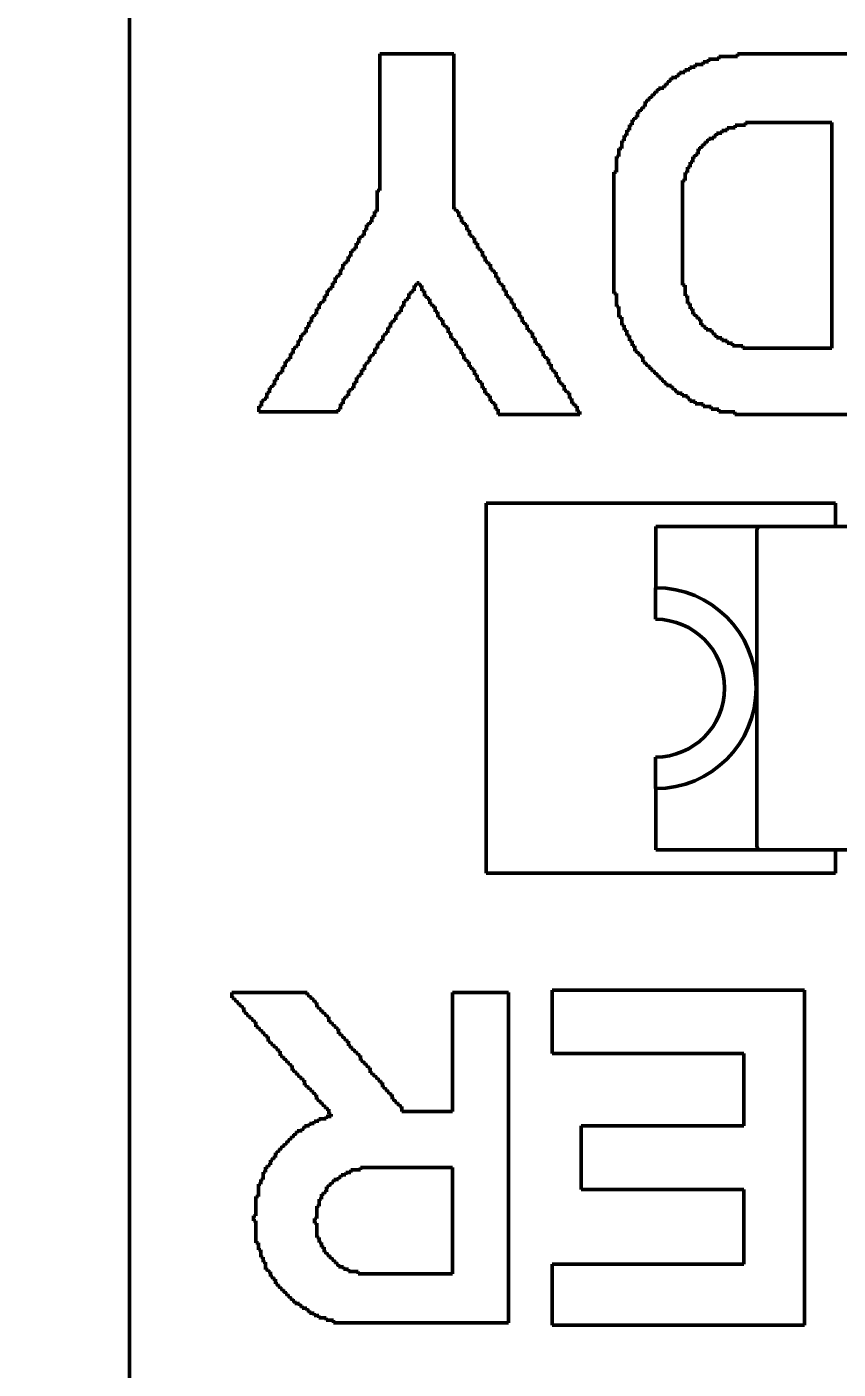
# Model space of a CAD drawing. Header units: millimetres. Extents: x 46 to 194, y 102 to 162.
# Drawn here: x 52.166 to 54.172, y 113.542 to 116.862 of the extents above; entities that cross this region are included whole.
import ezdxf

# ---------------------------------------------------------------- set-up
doc = ezdxf.new("R2010")
doc.units = ezdxf.units.MM
doc.header["$LTSCALE"] = 0.75
doc.layers.add('FD_Dimensions', color=7, linetype='Continuous', lineweight=25)
doc.layers.add('Visible', color=7, linetype='Continuous', lineweight=50)
doc.styles.get("Standard").update_dxf_attribs({"font": 'arial.ttf'})
doc.dimstyles.new('Dim-ISO-25', dxfattribs={"dimtxt": 2.5, "dimasz": 2.5, "dimexe": 1.5, "dimexo": 0, "dimgap": 1, "dimtad": 1, "dimzin": 4, "dimdsep": 46, "dimtxsty": 'Standard', "dimblk": 'OPEN90', "dimcen": 0, "dimazin": 1, "dimtp": 0.1, "dimtm": 0.1, "dimtfac": 0.72, "dimtmove": 0, "dimatfit": 3, "dimfxl": 1, "dimtzin": 4, "dimarcsym": 0})

# ---------------------------------------------------------------- blocks, each defined once
blk = doc.blocks.new('_Open90')
at = {"color": 0, "linetype": 'ByBlock', "lineweight": -2}
for p, q in [((-0.5, 0.5), (0, 0)), ((0, 0), (-1, 0)), ((0, 0), (-0.5, -0.5))]:
    blk.add_line(p, q, dxfattribs=at)
blk = doc.blocks.new('*D20')
at = {"layer": 'Defpoints', "color": 0, "transparency": 16777216}
for p in [(54.440882, 141.306712), (49.937409, 110.306519), (54.440882, 110.306519)]:
    blk.add_point(p, dxfattribs=at)
at = {"layer": 'FD_Dimensions', "color": 0, "lineweight": -2, "transparency": 16777216}
for p, q in [((54.440882, 141.306712), (48.437409, 141.306712)), ((49.937409, 138.806712), (49.937409, 112.806519)), ((54.440882, 110.306519), (48.437409, 110.306519))]:
    blk.add_line(p, q, dxfattribs=at)
at = {"layer": 'FD_Dimensions', "color": 0, "lineweight": -2, "transparency": 16777216, "xscale": 2.5, "yscale": 2.5, "zscale": 2.5}
for p, rotation in [((49.937409, 141.306712), 90), ((49.937409, 110.306519), 270)]:
    blk.add_blockref('_Open90', p, dxfattribs=dict(at, rotation=rotation))
at = {"layer": 'FD_Dimensions', "color": 0, "transparency": 16777216, "insert": (47.659291, 125.806615), "char_height": 2.5, "attachment_point": 5, "rotation": 90}
blk.add_mtext('31.00mm', dxfattribs=at)

msp = doc.modelspace()

# ---------------------------------------------------------------- linework, layer by layer
at = {"layer": 'Visible'}
for p, q in [((52.4201, 110.2691), (52.4201, 141.2692)), ((53.0386, 116.7944), (53.2214, 116.7944)), ((53.0386, 116.4564), (53.0386, 116.7944)), ((53.2214, 116.7944), (53.2214, 116.4109)), ((53.8773, 116.7878), (53.9227, 116.7878)), ((53.8773, 116.7815), (53.8773, 116.7878)), ((53.9227, 116.7944), (54.3068, 116.7944)), ((53.9227, 116.7878), (53.9227, 116.7944)), ((53.7927, 116.7553), (53.8056, 116.7553)), ((53.7927, 116.749), (53.7927, 116.7553)), ((53.8056, 116.7619), (53.8186, 116.7619)), ((53.8056, 116.7553), (53.8056, 116.7619)), ((53.8186, 116.7683), (53.8381, 116.7683)), ((53.8186, 116.7619), (53.8186, 116.7683)), ((53.8381, 116.7749), (53.8511, 116.7749)), ((53.8381, 116.7683), (53.8381, 116.7749)), ((53.8511, 116.7815), (53.8773, 116.7815)), ((53.8511, 116.7749), (53.8511, 116.7815)), ((53.7472, 116.7228), (53.7536, 116.7228)), ((53.7472, 116.7165), (53.7472, 116.7228)), ((53.7536, 116.7294), (53.7602, 116.7294)), ((53.7536, 116.7228), (53.7536, 116.7294)), ((53.7602, 116.736), (53.7731, 116.736)), ((53.7602, 116.7294), (53.7602, 116.736)), ((53.7731, 116.7424), (53.7797, 116.7424)), ((53.7731, 116.736), (53.7731, 116.7424)), ((53.7797, 116.749), (53.7927, 116.749)), ((53.7797, 116.7424), (53.7797, 116.749)), ((53.7081, 116.6903), (53.7147, 116.6903)), ((53.7081, 116.6839), (53.7081, 116.6903)), ((53.7147, 116.6969), (53.7213, 116.6969)), ((53.7147, 116.6903), (53.7147, 116.6969)), ((53.7213, 116.7035), (53.7277, 116.7035)), ((53.7213, 116.6969), (53.7213, 116.7035)), ((53.7277, 116.7099), (53.7406, 116.7099)), ((53.7277, 116.7035), (53.7277, 116.7099)), ((53.7406, 116.7165), (53.7472, 116.7165)), ((53.7406, 116.7099), (53.7406, 116.7165)), ((53.6822, 116.658), (53.6888, 116.658)), ((53.6822, 116.6514), (53.6822, 116.658)), ((53.6888, 116.6644), (53.6951, 116.6644)), ((53.6888, 116.658), (53.6888, 116.6644)), ((53.6951, 116.6773), (53.7017, 116.6773)), ((53.6951, 116.6644), (53.6951, 116.6773)), ((53.7017, 116.6839), (53.7081, 116.6839)), ((53.7017, 116.6773), (53.7017, 116.6839)), ((53.6626, 116.6319), (53.6692, 116.6319)), ((53.6626, 116.6189), (53.6626, 116.6319)), ((53.6692, 116.6385), (53.6756, 116.6385)), ((53.6692, 116.6319), (53.6692, 116.6385)), ((53.6756, 116.6514), (53.6822, 116.6514)), ((53.6756, 116.6385), (53.6756, 116.6514)), ((53.9428, 116.6248), (53.9428, 116.6182)), ((54.1567, 116.6248), (53.9428, 116.6248)), ((54.1567, 116.0665), (54.1567, 116.6248)), ((53.6431, 116.593), (53.6497, 116.593)), ((53.6431, 116.5798), (53.6431, 116.593)), ((53.6497, 116.606), (53.6563, 116.606)), ((53.6497, 116.593), (53.6497, 116.606)), ((53.6563, 116.6189), (53.6626, 116.6189)), ((53.6563, 116.606), (53.6563, 116.6189)), ((53.8648, 116.5923), (53.8648, 116.5857)), ((53.8714, 116.5923), (53.8648, 116.5923)), ((53.8714, 116.5986), (53.8714, 116.5923)), ((53.8844, 116.5986), (53.8714, 116.5986)), ((53.8844, 116.6052), (53.8844, 116.5986)), ((53.8973, 116.6052), (53.8844, 116.6052)), ((53.8973, 116.6118), (53.8973, 116.6052)), ((53.9169, 116.6118), (53.8973, 116.6118)), ((53.9169, 116.6182), (53.9169, 116.6118)), ((53.9428, 116.6182), (53.9169, 116.6182)), ((53.6301, 116.5605), (53.6367, 116.5605)), ((53.6301, 116.541), (53.6301, 116.5605)), ((53.6367, 116.5798), (53.6431, 116.5798)), ((53.6367, 116.5605), (53.6367, 116.5798)), ((53.8259, 116.5597), (53.8259, 116.5468)), ((53.8323, 116.5597), (53.8259, 116.5597)), ((53.8323, 116.5661), (53.8323, 116.5597)), ((53.8389, 116.5661), (53.8323, 116.5661)), ((53.8389, 116.5727), (53.8389, 116.5661)), ((53.8453, 116.5727), (53.8389, 116.5727)), ((53.8453, 116.5793), (53.8453, 116.5727)), ((53.8519, 116.5793), (53.8453, 116.5793)), ((53.8519, 116.5857), (53.8519, 116.5793)), ((53.8648, 116.5857), (53.8519, 116.5857)), ((53.6238, 116.541), (53.6301, 116.541)), ((53.6238, 116.5018), (53.6238, 116.541)), ((53.8064, 116.5272), (53.8064, 116.5143)), ((53.8127, 116.5272), (53.8064, 116.5272)), ((53.8127, 116.5402), (53.8127, 116.5272)), ((53.8193, 116.5402), (53.8127, 116.5402)), ((53.8193, 116.5468), (53.8193, 116.5402)), ((53.8259, 116.5468), (53.8193, 116.5468)), ((53.6172, 116.5018), (53.6238, 116.5018)), ((53.6172, 116.2021), (53.6172, 116.5018)), ((53.7934, 116.5013), (53.7934, 116.4818)), ((53.7998, 116.5013), (53.7934, 116.5013)), ((53.7998, 116.5143), (53.7998, 116.5013)), ((53.8064, 116.5143), (53.7998, 116.5143)), ((53.0322, 116.4564), (53.0386, 116.4564)), ((53.0322, 116.4046), (53.0322, 116.4564)), ((53.7868, 116.4818), (53.7868, 116.2224)), ((53.7934, 116.4818), (53.7868, 116.4818)), ((53.0192, 116.3913), (53.0256, 116.3913)), ((53.0192, 116.3784), (53.0192, 116.3913)), ((53.0256, 116.4046), (53.0322, 116.4046)), ((53.0256, 116.3913), (53.0256, 116.4046)), ((53.2214, 116.4109), (53.2278, 116.4109)), ((53.2278, 116.4109), (53.2278, 116.4046)), ((53.2278, 116.4046), (53.2344, 116.4046)), ((53.2344, 116.4046), (53.2344, 116.3913)), ((53.2344, 116.3913), (53.2407, 116.3913)), ((53.2407, 116.3913), (53.2407, 116.3784)), ((52.9997, 116.3588), (53.006, 116.3588)), ((52.9997, 116.3459), (52.9997, 116.3588)), ((53.006, 116.372), (53.0126, 116.372)), ((53.006, 116.3588), (53.006, 116.372)), ((53.0126, 116.3784), (53.0192, 116.3784)), ((53.0126, 116.372), (53.0126, 116.3784)), ((53.2407, 116.3784), (53.2473, 116.3784)), ((53.2473, 116.3784), (53.2473, 116.372)), ((53.2473, 116.372), (53.2539, 116.372)), ((53.2539, 116.372), (53.2539, 116.3588)), ((53.2539, 116.3588), (53.2603, 116.3588)), ((53.2603, 116.3588), (53.2603, 116.3459)), ((52.9801, 116.3263), (52.9867, 116.3263)), ((52.9801, 116.3134), (52.9801, 116.3263)), ((52.9867, 116.3395), (52.9931, 116.3395)), ((52.9867, 116.3263), (52.9867, 116.3395)), ((52.9931, 116.3459), (52.9997, 116.3459)), ((52.9931, 116.3395), (52.9931, 116.3459)), ((53.2603, 116.3459), (53.2669, 116.3459)), ((53.2669, 116.3459), (53.2669, 116.3395)), ((53.2669, 116.3395), (53.2732, 116.3395)), ((53.2732, 116.3395), (53.2732, 116.3263)), ((53.2732, 116.3263), (53.2799, 116.3263)), ((53.2799, 116.3263), (53.2799, 116.3134)), ((52.9606, 116.2938), (52.9672, 116.2938)), ((52.9606, 116.2809), (52.9606, 116.2938)), ((52.9672, 116.307), (52.9738, 116.307)), ((52.9672, 116.2938), (52.9672, 116.307)), ((52.9738, 116.3134), (52.9801, 116.3134)), ((52.9738, 116.307), (52.9738, 116.3134)), ((53.2799, 116.3134), (53.2865, 116.3134)), ((53.2865, 116.3134), (53.2865, 116.307)), ((53.2865, 116.307), (53.2928, 116.307)), ((53.2928, 116.307), (53.2928, 116.2938)), ((53.2928, 116.2938), (53.2994, 116.2938)), ((53.2994, 116.2938), (53.2994, 116.2809)), ((52.9413, 116.2613), (52.9476, 116.2613)), ((52.9413, 116.2483), (52.9413, 116.2613)), ((52.9476, 116.2745), (52.9542, 116.2745)), ((52.9476, 116.2613), (52.9476, 116.2745)), ((52.9542, 116.2809), (52.9606, 116.2809)), ((52.9542, 116.2745), (52.9542, 116.2809)), ((53.2994, 116.2809), (53.3058, 116.2809)), ((53.3058, 116.2809), (53.3058, 116.2745)), ((53.3058, 116.2745), (53.3124, 116.2745)), ((53.3124, 116.2745), (53.3124, 116.2613)), ((53.3124, 116.2613), (53.319, 116.2613)), ((53.319, 116.2613), (53.319, 116.2549)), ((52.9217, 116.2288), (52.9281, 116.2288)), ((52.9217, 116.2158), (52.9217, 116.2288)), ((52.9281, 116.242), (52.9347, 116.242)), ((52.9281, 116.2288), (52.9281, 116.242)), ((52.9347, 116.2483), (52.9413, 116.2483)), ((52.9347, 116.242), (52.9347, 116.2483)), ((53.1305, 116.2283), (53.1305, 116.2217)), ((53.1361, 116.2283), (53.1305, 116.2283)), ((53.1361, 116.2217), (53.1361, 116.2283)), ((53.319, 116.2549), (53.3253, 116.2549)), ((53.3253, 116.2549), (53.3253, 116.242)), ((53.3253, 116.242), (53.3319, 116.242)), ((53.3319, 116.242), (53.3319, 116.2288)), ((53.3319, 116.2288), (53.3383, 116.2288)), ((53.3383, 116.2288), (53.3383, 116.2224)), ((53.3383, 116.2224), (53.3449, 116.2224)), ((53.3449, 116.2224), (53.3449, 116.2095)), ((53.7868, 116.2224), (53.7934, 116.2224)), ((53.7934, 116.2224), (53.7934, 116.1965)), ((52.9022, 116.1965), (52.9088, 116.1965)), ((52.9022, 116.1833), (52.9022, 116.1965)), ((52.9088, 116.2095), (52.9151, 116.2095)), ((52.9088, 116.1965), (52.9088, 116.2095)), ((52.9151, 116.2158), (52.9217, 116.2158)), ((52.9151, 116.2095), (52.9151, 116.2158)), ((53.1043, 116.1892), (53.1043, 116.1828)), ((53.1109, 116.1892), (53.1043, 116.1892)), ((53.1109, 116.2021), (53.1109, 116.1892)), ((53.1173, 116.2021), (53.1109, 116.2021)), ((53.1173, 116.2087), (53.1173, 116.2021)), ((53.1239, 116.2087), (53.1173, 116.2087)), ((53.1239, 116.2217), (53.1239, 116.2087)), ((53.1305, 116.2217), (53.1239, 116.2217)), ((53.1427, 116.2217), (53.1361, 116.2217)), ((53.1427, 116.2087), (53.1427, 116.2217)), ((53.1493, 116.2087), (53.1427, 116.2087)), ((53.1493, 116.1958), (53.1493, 116.2087)), ((53.1556, 116.1958), (53.1493, 116.1958)), ((53.1556, 116.1892), (53.1556, 116.1958)), ((53.1622, 116.1892), (53.1556, 116.1892)), ((53.1622, 116.1762), (53.1622, 116.1892)), ((53.3449, 116.2095), (53.3515, 116.2095)), ((53.3515, 116.2095), (53.3515, 116.1965)), ((53.3515, 116.1965), (53.3578, 116.1965)), ((53.3578, 116.1965), (53.3578, 116.1899)), ((53.3578, 116.1899), (53.3644, 116.1899)), ((53.3644, 116.1899), (53.3644, 116.177)), ((53.6238, 116.2021), (53.6172, 116.2021)), ((53.6238, 116.1696), (53.6238, 116.2021)), ((53.7934, 116.1965), (53.7998, 116.1965)), ((53.7998, 116.1965), (53.7998, 116.177)), ((52.8826, 116.164), (52.8892, 116.164)), ((52.8826, 116.1508), (52.8826, 116.164)), ((52.8892, 116.177), (52.8958, 116.177)), ((52.8892, 116.164), (52.8892, 116.177)), ((52.8958, 116.1833), (52.9022, 116.1833)), ((52.8958, 116.177), (52.8958, 116.1833)), ((53.0848, 116.1566), (53.0848, 116.1503)), ((53.0914, 116.1566), (53.0848, 116.1566)), ((53.0914, 116.1696), (53.0914, 116.1566)), ((53.098, 116.1696), (53.0914, 116.1696)), ((53.098, 116.1828), (53.098, 116.1696)), ((53.1043, 116.1828), (53.098, 116.1828)), ((53.1686, 116.1762), (53.1622, 116.1762)), ((53.1686, 116.1696), (53.1686, 116.1762)), ((53.1752, 116.1696), (53.1686, 116.1696)), ((53.1752, 116.1566), (53.1752, 116.1696)), ((53.1818, 116.1566), (53.1752, 116.1566)), ((53.1818, 116.1437), (53.1818, 116.1566)), ((53.3644, 116.177), (53.3708, 116.177)), ((53.3708, 116.177), (53.3708, 116.164)), ((53.3708, 116.164), (53.3774, 116.164)), ((53.3774, 116.164), (53.3774, 116.1574)), ((53.3774, 116.1574), (53.384, 116.1574)), ((53.384, 116.1574), (53.384, 116.1445)), ((53.6301, 116.1696), (53.6238, 116.1696)), ((53.6301, 116.1437), (53.6301, 116.1696)), ((53.7998, 116.177), (53.8064, 116.177)), ((53.8064, 116.177), (53.8064, 116.164)), ((53.8064, 116.164), (53.8127, 116.164)), ((53.8127, 116.164), (53.8127, 116.1508)), ((52.8633, 116.1315), (52.8696, 116.1315)), ((52.8633, 116.1185), (52.8633, 116.1315)), ((52.8696, 116.1445), (52.8762, 116.1445)), ((52.8696, 116.1315), (52.8696, 116.1445)), ((52.8762, 116.1508), (52.8826, 116.1508)), ((52.8762, 116.1445), (52.8762, 116.1508)), ((53.0655, 116.1307), (53.0655, 116.1178)), ((53.0718, 116.1307), (53.0655, 116.1307)), ((53.0718, 116.1373), (53.0718, 116.1307)), ((53.0784, 116.1373), (53.0718, 116.1373)), ((53.0784, 116.1503), (53.0784, 116.1373)), ((53.0848, 116.1503), (53.0784, 116.1503)), ((53.1882, 116.1437), (53.1818, 116.1437)), ((53.1882, 116.1373), (53.1882, 116.1437)), ((53.1948, 116.1373), (53.1882, 116.1373)), ((53.1948, 116.1241), (53.1948, 116.1373)), ((53.2011, 116.1241), (53.1948, 116.1241)), ((53.2011, 116.1178), (53.2011, 116.1241)), ((53.384, 116.1445), (53.3903, 116.1445)), ((53.3903, 116.1445), (53.3903, 116.1315)), ((53.3903, 116.1315), (53.3969, 116.1315)), ((53.3969, 116.1315), (53.3969, 116.1249)), ((53.3969, 116.1249), (53.4033, 116.1249)), ((53.4033, 116.1249), (53.4033, 116.1119)), ((53.6367, 116.1437), (53.6301, 116.1437)), ((53.6367, 116.1241), (53.6367, 116.1437)), ((53.6431, 116.1241), (53.6367, 116.1241)), ((53.6431, 116.1112), (53.6431, 116.1241)), ((53.8127, 116.1508), (53.8193, 116.1508)), ((53.8193, 116.1508), (53.8193, 116.1445)), ((53.8193, 116.1445), (53.8259, 116.1445)), ((53.8259, 116.1445), (53.8259, 116.1379)), ((53.8259, 116.1379), (53.8323, 116.1379)), ((53.8323, 116.1379), (53.8323, 116.1249)), ((53.8323, 116.1249), (53.8389, 116.1249)), ((53.8389, 116.1249), (53.8389, 116.1185)), ((52.8437, 116.099), (52.8501, 116.099)), ((52.8437, 116.086), (52.8437, 116.099)), ((52.8501, 116.1053), (52.8567, 116.1053)), ((52.8501, 116.099), (52.8501, 116.1053)), ((52.8567, 116.1185), (52.8633, 116.1185)), ((52.8567, 116.1053), (52.8567, 116.1185)), ((53.0459, 116.0982), (53.0459, 116.0853)), ((53.0523, 116.0982), (53.0459, 116.0982)), ((53.0523, 116.1048), (53.0523, 116.0982)), ((53.0589, 116.1048), (53.0523, 116.1048)), ((53.0589, 116.1178), (53.0589, 116.1048)), ((53.0655, 116.1178), (53.0589, 116.1178)), ((53.2077, 116.1178), (53.2011, 116.1178)), ((53.2077, 116.1048), (53.2077, 116.1178)), ((53.2141, 116.1048), (53.2077, 116.1048)), ((53.2141, 116.0916), (53.2141, 116.1048)), ((53.2207, 116.0916), (53.2141, 116.0916)), ((53.2207, 116.0853), (53.2207, 116.0916)), ((53.4033, 116.1119), (53.4099, 116.1119)), ((53.4099, 116.1119), (53.4099, 116.1053)), ((53.4099, 116.1053), (53.4165, 116.1053)), ((53.4165, 116.1053), (53.4165, 116.0924)), ((53.4165, 116.0924), (53.4229, 116.0924)), ((53.4229, 116.0924), (53.4229, 116.0794)), ((53.6497, 116.1112), (53.6431, 116.1112)), ((53.6497, 116.0982), (53.6497, 116.1112)), ((53.6563, 116.0982), (53.6497, 116.0982)), ((53.6563, 116.0853), (53.6563, 116.0982)), ((53.8389, 116.1185), (53.8453, 116.1185)), ((53.8453, 116.1185), (53.8453, 116.1119)), ((53.8453, 116.1119), (53.8585, 116.1119)), ((53.8585, 116.1119), (53.8585, 116.1053)), ((53.8585, 116.1053), (53.8648, 116.1053)), ((53.8648, 116.1053), (53.8648, 116.099)), ((53.8648, 116.099), (53.8714, 116.099)), ((53.8714, 116.099), (53.8714, 116.0924)), ((53.8714, 116.0924), (53.8844, 116.0924)), ((53.8844, 116.0924), (53.8844, 116.086)), ((52.8242, 116.0665), (52.8308, 116.0665)), ((52.8242, 116.0535), (52.8242, 116.0665)), ((52.8308, 116.0728), (52.8371, 116.0728)), ((52.8308, 116.0665), (52.8308, 116.0728)), ((52.8371, 116.086), (52.8437, 116.086)), ((52.8371, 116.0728), (52.8371, 116.086)), ((53.0264, 116.0657), (53.0264, 116.0528)), ((53.033, 116.0657), (53.0264, 116.0657)), ((53.033, 116.0787), (53.033, 116.0657)), ((53.0393, 116.0787), (53.033, 116.0787)), ((53.0393, 116.0853), (53.0393, 116.0787)), ((53.0459, 116.0853), (53.0393, 116.0853)), ((53.2273, 116.0853), (53.2207, 116.0853)), ((53.2273, 116.0723), (53.2273, 116.0853)), ((53.2336, 116.0723), (53.2273, 116.0723)), ((53.2336, 116.0657), (53.2336, 116.0723)), ((53.2402, 116.0657), (53.2336, 116.0657)), ((53.2402, 116.0528), (53.2402, 116.0657)), ((53.4229, 116.0794), (53.4295, 116.0794)), ((53.4295, 116.0794), (53.4295, 116.0728)), ((53.4295, 116.0728), (53.4358, 116.0728)), ((53.4358, 116.0728), (53.4358, 116.0599)), ((53.4358, 116.0599), (53.4424, 116.0599)), ((53.4424, 116.0599), (53.4424, 116.0469)), ((53.6626, 116.0853), (53.6563, 116.0853)), ((53.6626, 116.0723), (53.6626, 116.0853)), ((53.6692, 116.0723), (53.6626, 116.0723)), ((53.6692, 116.0591), (53.6692, 116.0723)), ((53.6756, 116.0591), (53.6692, 116.0591)), ((53.6756, 116.0528), (53.6756, 116.0591)), ((53.8844, 116.086), (53.8973, 116.086)), ((53.8973, 116.086), (53.8973, 116.0794)), ((53.8973, 116.0794), (53.9103, 116.0794)), ((53.9103, 116.0794), (53.9103, 116.0728)), ((53.9103, 116.0728), (53.9364, 116.0728)), ((53.9364, 116.0728), (53.9364, 116.0665)), ((53.9364, 116.0665), (54.1567, 116.0665)), ((52.8046, 116.034), (52.8112, 116.034)), ((52.8046, 116.021), (52.8046, 116.034)), ((52.8112, 116.0403), (52.8176, 116.0403)), ((52.8112, 116.034), (52.8112, 116.0403)), ((52.8176, 116.0535), (52.8242, 116.0535)), ((52.8176, 116.0403), (52.8176, 116.0535)), ((53.0005, 116.0266), (53.0005, 116.0136)), ((53.0068, 116.0266), (53.0005, 116.0266)), ((53.0068, 116.0332), (53.0068, 116.0266)), ((53.0134, 116.0332), (53.0068, 116.0332)), ((53.0134, 116.0462), (53.0134, 116.0332)), ((53.0198, 116.0462), (53.0134, 116.0462)), ((53.0198, 116.0528), (53.0198, 116.0462)), ((53.0264, 116.0528), (53.0198, 116.0528)), ((53.2466, 116.0528), (53.2402, 116.0528)), ((53.2466, 116.0398), (53.2466, 116.0528)), ((53.2532, 116.0398), (53.2466, 116.0398)), ((53.2532, 116.0332), (53.2532, 116.0398)), ((53.2598, 116.0332), (53.2532, 116.0332)), ((53.2598, 116.0203), (53.2598, 116.0332)), ((53.4424, 116.0469), (53.4488, 116.0469)), ((53.4488, 116.0469), (53.4488, 116.0403)), ((53.4488, 116.0403), (53.4554, 116.0403)), ((53.4554, 116.0403), (53.4554, 116.0274)), ((53.4554, 116.0274), (53.462, 116.0274)), ((53.462, 116.0274), (53.462, 116.0144)), ((53.6822, 116.0528), (53.6756, 116.0528)), ((53.6822, 116.0462), (53.6822, 116.0528)), ((53.6888, 116.0462), (53.6822, 116.0462)), ((53.6888, 116.0332), (53.6888, 116.0462)), ((53.6951, 116.0332), (53.6888, 116.0332)), ((53.6951, 116.0266), (53.6951, 116.0332)), ((53.7017, 116.0266), (53.6951, 116.0266)), ((53.7017, 116.0203), (53.7017, 116.0266)), ((52.7851, 116.0015), (52.7917, 116.0015)), ((52.7851, 115.9885), (52.7851, 116.0015)), ((52.7917, 116.0078), (52.7983, 116.0078)), ((52.7917, 116.0015), (52.7917, 116.0078)), ((52.7983, 116.021), (52.8046, 116.021)), ((52.7983, 116.0078), (52.7983, 116.021)), ((52.9809, 115.9941), (52.9809, 115.9811)), ((52.9872, 115.9941), (52.9809, 115.9941)), ((52.9872, 116.0007), (52.9872, 115.9941)), ((52.9938, 116.0007), (52.9872, 116.0007)), ((52.9938, 116.0136), (52.9938, 116.0007)), ((53.0005, 116.0136), (52.9938, 116.0136)), ((53.2661, 116.0203), (53.2598, 116.0203)), ((53.2661, 116.0136), (53.2661, 116.0203)), ((53.2727, 116.0136), (53.2661, 116.0136)), ((53.2727, 116.0007), (53.2727, 116.0136)), ((53.2791, 116.0007), (53.2727, 116.0007)), ((53.2791, 115.9877), (53.2791, 116.0007)), ((53.462, 116.0144), (53.4683, 116.0144)), ((53.4683, 116.0144), (53.4683, 116.0078)), ((53.4683, 116.0078), (53.4749, 116.0078)), ((53.4749, 116.0078), (53.4749, 115.9949)), ((53.4749, 115.9949), (53.4813, 115.9949)), ((53.4813, 115.9949), (53.4813, 115.9819)), ((53.7081, 116.0203), (53.7017, 116.0203)), ((53.7081, 116.0136), (53.7081, 116.0203)), ((53.7147, 116.0136), (53.7081, 116.0136)), ((53.7147, 116.0073), (53.7147, 116.0136)), ((53.7213, 116.0073), (53.7147, 116.0073)), ((53.7213, 116.0007), (53.7213, 116.0073)), ((53.7277, 116.0007), (53.7213, 116.0007)), ((53.7277, 115.9941), (53.7277, 116.0007)), ((53.7343, 115.9941), (53.7277, 115.9941)), ((53.7343, 115.9877), (53.7343, 115.9941)), ((52.7658, 115.9689), (52.7721, 115.9689)), ((52.7658, 115.956), (52.7658, 115.9689)), ((52.7721, 115.9753), (52.7787, 115.9753)), ((52.7721, 115.9689), (52.7721, 115.9753)), ((52.7787, 115.9885), (52.7851, 115.9885)), ((52.7787, 115.9753), (52.7787, 115.9885)), ((52.9613, 115.9618), (52.9613, 115.9486)), ((52.9679, 115.9618), (52.9613, 115.9618)), ((52.9679, 115.9682), (52.9679, 115.9618)), ((52.9743, 115.9682), (52.9679, 115.9682)), ((52.9743, 115.9811), (52.9743, 115.9682)), ((52.9809, 115.9811), (52.9743, 115.9811)), ((53.2857, 115.9877), (53.2791, 115.9877)), ((53.2857, 115.9811), (53.2857, 115.9877)), ((53.292, 115.9811), (53.2857, 115.9811)), ((53.292, 115.9682), (53.292, 115.9811)), ((53.2986, 115.9682), (53.292, 115.9682)), ((53.2986, 115.9552), (53.2986, 115.9682)), ((53.4813, 115.9819), (53.4879, 115.9819)), ((53.4879, 115.9819), (53.4879, 115.9753)), ((53.4879, 115.9753), (53.4945, 115.9753)), ((53.4945, 115.9753), (53.4945, 115.9623)), ((53.4945, 115.9623), (53.5008, 115.9623)), ((53.5008, 115.9623), (53.5008, 115.956)), ((53.7406, 115.9877), (53.7343, 115.9877)), ((53.7406, 115.9811), (53.7406, 115.9877)), ((53.7472, 115.9811), (53.7406, 115.9811)), ((53.7472, 115.9748), (53.7472, 115.9811)), ((53.7602, 115.9748), (53.7472, 115.9748)), ((53.7602, 115.9682), (53.7602, 115.9748)), ((53.7668, 115.9682), (53.7602, 115.9682)), ((53.7668, 115.9618), (53.7668, 115.9682)), ((53.7731, 115.9618), (53.7668, 115.9618)), ((53.7731, 115.9552), (53.7731, 115.9618)), ((52.7462, 115.9364), (52.7525, 115.9364)), ((52.7462, 115.9235), (52.7462, 115.9364)), ((52.7525, 115.9428), (52.7591, 115.9428)), ((52.7525, 115.9364), (52.7525, 115.9428)), ((52.7591, 115.956), (52.7658, 115.956)), ((52.7591, 115.9428), (52.7591, 115.956)), ((52.9418, 115.9293), (52.9418, 115.9161)), ((52.9484, 115.9293), (52.9418, 115.9293)), ((52.9484, 115.9423), (52.9484, 115.9293)), ((52.955, 115.9423), (52.9484, 115.9423)), ((52.955, 115.9486), (52.955, 115.9423)), ((52.9613, 115.9486), (52.955, 115.9486)), ((53.3053, 115.9552), (53.2986, 115.9552)), ((53.3053, 115.9486), (53.3053, 115.9552)), ((53.3116, 115.9486), (53.3053, 115.9486)), ((53.3116, 115.9357), (53.3116, 115.9486)), ((53.3182, 115.9357), (53.3116, 115.9357)), ((53.3182, 115.9293), (53.3182, 115.9357)), ((53.3246, 115.9293), (53.3182, 115.9293)), ((53.3246, 115.9161), (53.3246, 115.9293)), ((53.5008, 115.956), (53.5074, 115.956)), ((53.5074, 115.956), (53.5074, 115.9428)), ((53.5074, 115.9428), (53.5138, 115.9428)), ((53.5138, 115.9428), (53.5138, 115.9298)), ((53.5138, 115.9298), (53.5204, 115.9298)), ((53.5204, 115.9298), (53.5204, 115.9235)), ((53.7861, 115.9552), (53.7731, 115.9552)), ((53.7861, 115.9486), (53.7861, 115.9552)), ((53.7993, 115.9486), (53.7861, 115.9486)), ((53.7993, 115.9423), (53.7993, 115.9486)), ((53.8056, 115.9423), (53.7993, 115.9423)), ((53.8056, 115.9357), (53.8056, 115.9423)), ((53.8186, 115.9357), (53.8056, 115.9357)), ((53.8186, 115.9293), (53.8186, 115.9357)), ((53.8381, 115.9293), (53.8186, 115.9293)), ((53.8381, 115.9227), (53.8381, 115.9293)), ((52.7396, 115.9235), (52.7462, 115.9235)), ((52.7396, 115.9098), (52.7396, 115.9235)), ((52.9354, 115.9098), (52.7396, 115.9098)), ((52.9354, 115.9161), (52.9354, 115.9098)), ((52.9418, 115.9161), (52.9354, 115.9161)), ((53.3312, 115.9161), (53.3246, 115.9161)), ((53.3312, 115.9032), (53.3312, 115.9161)), ((53.5333, 115.9032), (53.3312, 115.9032)), ((53.5204, 115.9235), (53.5267, 115.9235)), ((53.5267, 115.9235), (53.5267, 115.9105)), ((53.5267, 115.9105), (53.5333, 115.9105)), ((53.5333, 115.9105), (53.5333, 115.9032)), ((53.8577, 115.9227), (53.8381, 115.9227)), ((53.8577, 115.9161), (53.8577, 115.9227)), ((53.8773, 115.9161), (53.8577, 115.9161)), ((53.8773, 115.9098), (53.8773, 115.9161)), ((53.9161, 115.9098), (53.8773, 115.9098)), ((53.9161, 115.9032), (53.9161, 115.9098)), ((54.3068, 115.9032), (53.9161, 115.9032)), ((53.3017, 115.6832), (53.3017, 114.7688)), ((54.1653, 115.6832), (53.3017, 115.6832)), ((54.1653, 115.626), (54.1653, 115.6832)), ((53.9809, 115.626), (53.7209, 115.626)), ((53.7209, 115.626), (53.7209, 115.4743)), ((53.9809, 115.626), (55.0609, 115.626)), ((53.9709, 114.836), (53.9709, 115.616)), ((53.7204, 115.3963), (53.7204, 115.4743)), ((53.7204, 115.4743), (53.7209, 115.4743)), ((53.7209, 115.3963), (53.7204, 115.3963)), ((53.7207, 115.0556), (53.7209, 115.0556)), ((53.7207, 114.9777), (53.7207, 115.0556)), ((53.7209, 114.9777), (53.7207, 114.9777)), ((53.7209, 114.9777), (53.7209, 114.826)), ((53.7209, 114.826), (53.9809, 114.826)), ((55.0609, 114.826), (53.9809, 114.826)), ((54.1653, 114.7688), (54.1653, 114.826)), ((53.3017, 114.7688), (54.1653, 114.7688)), ((52.6725, 114.4731), (52.859, 114.4731)), ((52.6725, 114.4604), (52.6725, 114.4731)), ((52.859, 114.4731), (52.859, 114.467)), ((52.859, 114.467), (52.8651, 114.467)), ((52.8651, 114.467), (52.8651, 114.4612)), ((53.2184, 114.4731), (53.3571, 114.4731)), ((53.2184, 114.179), (53.2184, 114.4731)), ((53.3571, 114.4731), (53.3571, 113.6565)), ((53.4645, 114.4792), (54.0891, 114.4792)), ((53.4645, 114.3225), (53.4645, 114.4792)), ((54.0891, 114.4792), (54.0891, 113.6504)), ((52.6784, 114.4604), (52.6725, 114.4604)), ((52.6784, 114.4546), (52.6784, 114.4604)), ((52.6845, 114.4546), (52.6784, 114.4546)), ((52.6845, 114.4485), (52.6845, 114.4546)), ((52.6906, 114.4485), (52.6845, 114.4485)), ((52.6906, 114.4424), (52.6906, 114.4485)), ((52.6964, 114.4424), (52.6906, 114.4424)), ((52.6964, 114.4366), (52.6964, 114.4424)), ((52.7025, 114.4366), (52.6964, 114.4366)), ((52.7025, 114.4246), (52.7025, 114.4366)), ((52.8651, 114.4612), (52.8712, 114.4612)), ((52.8712, 114.4612), (52.8712, 114.4551)), ((52.8712, 114.4551), (52.877, 114.4551)), ((52.877, 114.4551), (52.877, 114.449)), ((52.877, 114.449), (52.8831, 114.449)), ((52.8831, 114.449), (52.8831, 114.4371)), ((52.8831, 114.4371), (52.8892, 114.4371)), ((52.8892, 114.4371), (52.8892, 114.4312)), ((52.8892, 114.4312), (52.895, 114.4312)), ((52.895, 114.4312), (52.895, 114.4251)), ((52.7084, 114.4246), (52.7025, 114.4246)), ((52.7084, 114.4185), (52.7084, 114.4246)), ((52.7144, 114.4185), (52.7084, 114.4185)), ((52.7144, 114.4124), (52.7144, 114.4185)), ((52.7205, 114.4124), (52.7144, 114.4124)), ((52.7205, 114.4066), (52.7205, 114.4124)), ((52.7264, 114.4066), (52.7205, 114.4066)), ((52.7264, 114.4005), (52.7264, 114.4066)), ((52.7325, 114.4005), (52.7264, 114.4005)), ((52.7325, 114.3886), (52.7325, 114.4005)), ((52.895, 114.4251), (52.9011, 114.4251)), ((52.9011, 114.4251), (52.9011, 114.419)), ((52.9011, 114.419), (52.907, 114.419)), ((52.907, 114.419), (52.907, 114.4132)), ((52.907, 114.4132), (52.9131, 114.4132)), ((52.9131, 114.4132), (52.9131, 114.401)), ((52.9131, 114.401), (52.9192, 114.401)), ((52.9192, 114.401), (52.9192, 114.3952)), ((52.7386, 114.3886), (52.7325, 114.3886)), ((52.7386, 114.3825), (52.7386, 114.3886)), ((52.7444, 114.3825), (52.7386, 114.3825)), ((52.7444, 114.3766), (52.7444, 114.3825)), ((52.7505, 114.3766), (52.7444, 114.3766)), ((52.7505, 114.3705), (52.7505, 114.3766)), ((52.7564, 114.3705), (52.7505, 114.3705)), ((52.7564, 114.3644), (52.7564, 114.3705)), ((52.7625, 114.3644), (52.7564, 114.3644)), ((52.7625, 114.3525), (52.7625, 114.3644)), ((52.9192, 114.3952), (52.925, 114.3952)), ((52.925, 114.3952), (52.925, 114.3891)), ((52.925, 114.3891), (52.9311, 114.3891)), ((52.9311, 114.3891), (52.9311, 114.3832)), ((52.9311, 114.3832), (52.937, 114.3832)), ((52.937, 114.3832), (52.937, 114.371)), ((52.937, 114.371), (52.943, 114.371)), ((52.943, 114.371), (52.943, 114.3652)), ((52.943, 114.3652), (52.9491, 114.3652)), ((52.9491, 114.3652), (52.9491, 114.3591)), ((52.7685, 114.3525), (52.7625, 114.3525)), ((52.7685, 114.3466), (52.7685, 114.3525)), ((52.7744, 114.3466), (52.7685, 114.3466)), ((52.7744, 114.3405), (52.7744, 114.3466)), ((52.7805, 114.3405), (52.7744, 114.3405)), ((52.7805, 114.3345), (52.7805, 114.3405)), ((52.7866, 114.3345), (52.7805, 114.3345)), ((52.7866, 114.3286), (52.7866, 114.3345)), ((52.9491, 114.3591), (52.955, 114.3591)), ((52.955, 114.3591), (52.955, 114.3532)), ((52.955, 114.3532), (52.9611, 114.3532)), ((52.9611, 114.3532), (52.9611, 114.3411)), ((52.9611, 114.3411), (52.9672, 114.3411)), ((52.9672, 114.3411), (52.9672, 114.3352)), ((52.9672, 114.3352), (52.973, 114.3352)), ((52.973, 114.3352), (52.973, 114.3291)), ((52.7924, 114.3286), (52.7866, 114.3286)), ((52.7924, 114.3164), (52.7924, 114.3286)), ((52.7985, 114.3164), (52.7924, 114.3164)), ((52.7985, 114.3106), (52.7985, 114.3164)), ((52.8044, 114.3106), (52.7985, 114.3106)), ((52.8044, 114.3045), (52.8044, 114.3106)), ((52.8105, 114.3045), (52.8044, 114.3045)), ((52.8105, 114.2984), (52.8105, 114.3045)), ((52.8166, 114.2984), (52.8105, 114.2984)), ((52.8166, 114.2925), (52.8166, 114.2984)), ((52.973, 114.3291), (52.9791, 114.3291)), ((52.9791, 114.3291), (52.9791, 114.323)), ((52.9791, 114.323), (52.985, 114.323)), ((52.985, 114.323), (52.985, 114.3172)), ((52.985, 114.3172), (52.9911, 114.3172)), ((52.9911, 114.3172), (52.9911, 114.305)), ((52.9911, 114.305), (52.9971, 114.305)), ((52.9971, 114.305), (52.9971, 114.2991)), ((52.9971, 114.2991), (53.003, 114.2991)), ((53.003, 114.2991), (53.003, 114.2931)), ((53.9385, 114.3225), (53.4645, 114.3225)), ((53.9385, 114.1432), (53.9385, 114.3225)), ((52.8224, 114.2925), (52.8166, 114.2925)), ((52.8224, 114.2806), (52.8224, 114.2925)), ((52.8285, 114.2806), (52.8224, 114.2806)), ((52.8285, 114.2745), (52.8285, 114.2806)), ((52.8343, 114.2745), (52.8285, 114.2745)), ((52.8343, 114.2684), (52.8343, 114.2745)), ((52.8404, 114.2684), (52.8343, 114.2684)), ((52.8404, 114.2626), (52.8404, 114.2684)), ((53.003, 114.2931), (53.0091, 114.2931)), ((53.0091, 114.2931), (53.0091, 114.2872)), ((53.0091, 114.2872), (53.0152, 114.2872)), ((53.0152, 114.2872), (53.0152, 114.275)), ((53.0152, 114.275), (53.021, 114.275)), ((53.021, 114.275), (53.021, 114.2692)), ((53.021, 114.2692), (53.0271, 114.2692)), ((53.0271, 114.2692), (53.0271, 114.2631)), ((52.8465, 114.2626), (52.8404, 114.2626)), ((52.8465, 114.2565), (52.8465, 114.2626)), ((52.8524, 114.2565), (52.8465, 114.2565)), ((52.8524, 114.2445), (52.8524, 114.2565)), ((52.8585, 114.2445), (52.8524, 114.2445)), ((52.8585, 114.2384), (52.8585, 114.2445)), ((52.8646, 114.2384), (52.8585, 114.2384)), ((52.8646, 114.2326), (52.8646, 114.2384)), ((52.8704, 114.2326), (52.8646, 114.2326)), ((52.8704, 114.2265), (52.8704, 114.2326)), ((53.0271, 114.2631), (53.033, 114.2631)), ((53.033, 114.2631), (53.033, 114.2572)), ((53.033, 114.2572), (53.0391, 114.2572)), ((53.0391, 114.2572), (53.0391, 114.2511)), ((53.0391, 114.2511), (53.0452, 114.2511)), ((53.0452, 114.2511), (53.0452, 114.2392)), ((53.0452, 114.2392), (53.051, 114.2392)), ((53.051, 114.2392), (53.051, 114.2331)), ((53.051, 114.2331), (53.0571, 114.2331)), ((53.0571, 114.2331), (53.0571, 114.227)), ((52.8765, 114.2265), (52.8704, 114.2265)), ((52.8765, 114.2204), (52.8765, 114.2265)), ((52.8826, 114.2204), (52.8765, 114.2204)), ((52.8826, 114.2085), (52.8826, 114.2204)), ((52.8884, 114.2085), (52.8826, 114.2085)), ((52.8884, 114.2026), (52.8884, 114.2085)), ((52.8945, 114.2026), (52.8884, 114.2026)), ((52.8945, 114.1965), (52.8945, 114.2026)), ((53.0571, 114.227), (53.0629, 114.227)), ((53.0629, 114.227), (53.0629, 114.2212)), ((53.0629, 114.2212), (53.069, 114.2212)), ((53.069, 114.2212), (53.069, 114.2092)), ((53.069, 114.2092), (53.0751, 114.2092)), ((53.0751, 114.2092), (53.0751, 114.2031)), ((53.0751, 114.2031), (53.081, 114.2031)), ((53.081, 114.2031), (53.081, 114.197)), ((52.9004, 114.1965), (52.8945, 114.1965)), ((52.9004, 114.1904), (52.9004, 114.1965)), ((52.9065, 114.1904), (52.9004, 114.1904)), ((52.9065, 114.1846), (52.9065, 114.1904)), ((52.9126, 114.1846), (52.9065, 114.1846)), ((52.9065, 114.1671), (52.9184, 114.1671)), ((52.9065, 114.1612), (52.9065, 114.1671)), ((52.9126, 114.1724), (52.9126, 114.1846)), ((52.9184, 114.1724), (52.9126, 114.1724)), ((52.9184, 114.1671), (52.9184, 114.1724)), ((53.081, 114.197), (53.0871, 114.197)), ((53.0871, 114.197), (53.0871, 114.1912)), ((53.0871, 114.1912), (53.0932, 114.1912)), ((53.0932, 114.1912), (53.0932, 114.179)), ((53.0932, 114.179), (53.2184, 114.179)), ((52.8343, 114.1312), (52.8465, 114.1312)), ((52.8343, 114.1252), (52.8343, 114.1312)), ((52.8465, 114.1371), (52.8524, 114.1371)), ((52.8465, 114.1312), (52.8465, 114.1371)), ((52.8524, 114.1432), (52.8646, 114.1432)), ((52.8524, 114.1371), (52.8524, 114.1432)), ((52.8646, 114.149), (52.8765, 114.149)), ((52.8646, 114.1432), (52.8646, 114.149)), ((52.8765, 114.1551), (52.8884, 114.1551)), ((52.8765, 114.149), (52.8765, 114.1551)), ((52.8884, 114.1612), (52.9065, 114.1612)), ((52.8884, 114.1551), (52.8884, 114.1612)), ((53.5364, 114.1432), (53.9385, 114.1432)), ((53.5364, 113.9865), (53.5364, 114.1432)), ((52.8044, 114.101), (52.8105, 114.101)), ((52.8044, 114.0952), (52.8044, 114.101)), ((52.8105, 114.1071), (52.8166, 114.1071)), ((52.8105, 114.101), (52.8105, 114.1071)), ((52.8166, 114.1132), (52.8224, 114.1132)), ((52.8166, 114.1071), (52.8166, 114.1132)), ((52.8224, 114.1191), (52.8285, 114.1191)), ((52.8224, 114.1132), (52.8224, 114.1191)), ((52.8285, 114.1252), (52.8343, 114.1252)), ((52.8285, 114.1191), (52.8285, 114.1252)), ((52.7744, 114.0652), (52.7805, 114.0652)), ((52.7744, 114.0591), (52.7744, 114.0652)), ((52.7805, 114.0772), (52.7866, 114.0772)), ((52.7805, 114.0652), (52.7805, 114.0772)), ((52.7866, 114.083), (52.7924, 114.083)), ((52.7866, 114.0772), (52.7866, 114.083)), ((52.7924, 114.0891), (52.7985, 114.0891)), ((52.7924, 114.083), (52.7924, 114.0891)), ((52.7985, 114.0952), (52.8044, 114.0952)), ((52.7985, 114.0891), (52.7985, 114.0952)), ((52.7564, 114.0411), (52.7625, 114.0411)), ((52.7564, 114.0291), (52.7564, 114.0411)), ((52.7625, 114.0472), (52.7685, 114.0472)), ((52.7625, 114.0411), (52.7625, 114.0472)), ((52.7685, 114.0591), (52.7744, 114.0591)), ((52.7685, 114.0472), (52.7685, 114.0591)), ((52.9672, 114.0345), (52.9672, 114.0286)), ((52.9911, 114.0345), (52.9672, 114.0345)), ((52.9911, 114.0406), (52.9911, 114.0345)), ((53.2184, 114.0406), (52.9911, 114.0406)), ((53.2184, 113.7772), (53.2184, 114.0406)), ((52.7386, 113.9992), (52.7444, 113.9992)), ((52.7386, 113.9692), (52.7386, 113.9992)), ((52.7444, 114.0111), (52.7505, 114.0111)), ((52.7444, 113.9992), (52.7444, 114.0111)), ((52.7505, 114.0291), (52.7564, 114.0291)), ((52.7505, 114.0111), (52.7505, 114.0291)), ((52.9131, 113.9984), (52.9131, 113.9926)), ((52.9192, 113.9984), (52.9131, 113.9984)), ((52.9192, 114.0045), (52.9192, 113.9984)), ((52.925, 114.0045), (52.9192, 114.0045)), ((52.925, 114.0106), (52.925, 114.0045)), ((52.937, 114.0106), (52.925, 114.0106)), ((52.937, 114.0164), (52.937, 114.0106)), ((52.943, 114.0164), (52.937, 114.0164)), ((52.943, 114.0225), (52.943, 114.0164)), ((52.955, 114.0225), (52.943, 114.0225)), ((52.955, 114.0286), (52.955, 114.0225)), ((52.9672, 114.0286), (52.955, 114.0286)), ((52.7325, 113.9692), (52.7386, 113.9692)), ((52.7325, 113.9212), (52.7325, 113.9692)), ((52.895, 113.9745), (52.895, 113.9626)), ((52.9011, 113.9745), (52.895, 113.9745)), ((52.9011, 113.9806), (52.9011, 113.9745)), ((52.907, 113.9806), (52.9011, 113.9806)), ((52.907, 113.9926), (52.907, 113.9806)), ((52.9131, 113.9926), (52.907, 113.9926)), ((53.9385, 113.9865), (53.5364, 113.9865)), ((53.9385, 113.8011), (53.9385, 113.9865)), ((52.8831, 113.9446), (52.8831, 113.9146)), ((52.8892, 113.9446), (52.8831, 113.9446)), ((52.8892, 113.9626), (52.8892, 113.9446)), ((52.895, 113.9626), (52.8892, 113.9626)), ((52.7264, 113.9212), (52.7325, 113.9212)), ((52.7264, 113.9085), (52.7264, 113.9212)), ((52.7325, 113.9085), (52.7264, 113.9085)), ((52.7325, 113.8544), (52.7325, 113.9085)), ((52.877, 113.9146), (52.877, 113.9032)), ((52.8831, 113.9146), (52.877, 113.9146)), ((52.877, 113.9032), (52.8831, 113.9032)), ((52.8831, 113.9032), (52.8831, 113.8671)), ((52.8831, 113.8671), (52.8892, 113.8671)), ((52.8892, 113.8671), (52.8892, 113.8552)), ((52.7386, 113.8544), (52.7325, 113.8544)), ((52.7386, 113.8366), (52.7386, 113.8544)), ((52.7444, 113.8366), (52.7386, 113.8366)), ((52.7444, 113.8186), (52.7444, 113.8366)), ((52.8892, 113.8552), (52.895, 113.8552)), ((52.895, 113.8552), (52.895, 113.8432)), ((52.895, 113.8432), (52.9011, 113.8432)), ((52.9011, 113.8432), (52.9011, 113.831)), ((52.7505, 113.8186), (52.7444, 113.8186)), ((52.7505, 113.8066), (52.7505, 113.8186)), ((52.7564, 113.8066), (52.7505, 113.8066)), ((52.7564, 113.7886), (52.7564, 113.8066)), ((52.9011, 113.831), (52.907, 113.831)), ((52.907, 113.831), (52.907, 113.8252)), ((52.907, 113.8252), (52.9131, 113.8252)), ((52.9131, 113.8252), (52.9131, 113.8191)), ((52.9131, 113.8191), (52.9192, 113.8191)), ((52.9192, 113.8191), (52.9192, 113.8132)), ((52.9192, 113.8132), (52.925, 113.8132)), ((52.925, 113.8132), (52.925, 113.8071)), ((52.925, 113.8071), (52.9311, 113.8071)), ((52.9311, 113.8071), (52.9311, 113.8011)), ((52.9311, 113.8011), (52.937, 113.8011)), ((52.937, 113.8011), (52.937, 113.7952)), ((53.4645, 113.8011), (53.9385, 113.8011)), ((53.4645, 113.6504), (53.4645, 113.8011)), ((52.7625, 113.7886), (52.7564, 113.7886)), ((52.7625, 113.7825), (52.7625, 113.7886)), ((52.7685, 113.7825), (52.7625, 113.7825)), ((52.7685, 113.7706), (52.7685, 113.7825)), ((52.7744, 113.7706), (52.7685, 113.7706)), ((52.7744, 113.7645), (52.7744, 113.7706)), ((52.937, 113.7952), (52.9491, 113.7952)), ((52.9491, 113.7952), (52.9491, 113.7891)), ((52.9491, 113.7891), (52.9611, 113.7891)), ((52.9611, 113.7891), (52.9611, 113.783)), ((52.9611, 113.783), (52.985, 113.783)), ((52.985, 113.783), (52.985, 113.7772)), ((52.985, 113.7772), (53.2184, 113.7772)), ((52.7805, 113.7645), (52.7744, 113.7645)), ((52.7805, 113.7525), (52.7805, 113.7645)), ((52.7866, 113.7525), (52.7805, 113.7525)), ((52.7866, 113.7464), (52.7866, 113.7525)), ((52.7924, 113.7464), (52.7866, 113.7464)), ((52.7924, 113.7406), (52.7924, 113.7464)), ((52.7985, 113.7406), (52.7924, 113.7406)), ((52.7985, 113.7345), (52.7985, 113.7406)), ((52.8044, 113.7345), (52.7985, 113.7345)), ((52.8044, 113.7284), (52.8044, 113.7345)), ((52.8105, 113.7284), (52.8044, 113.7284)), ((52.8105, 113.7226), (52.8105, 113.7284)), ((52.8166, 113.7226), (52.8105, 113.7226)), ((52.8166, 113.7165), (52.8166, 113.7226)), ((52.8224, 113.7165), (52.8166, 113.7165)), ((52.8224, 113.7106), (52.8224, 113.7165)), ((52.8285, 113.7106), (52.8224, 113.7106)), ((52.8285, 113.7045), (52.8285, 113.7106)), ((52.8404, 113.7045), (52.8285, 113.7045)), ((52.8404, 113.6984), (52.8404, 113.7045)), ((52.8465, 113.6984), (52.8404, 113.6984)), ((52.8465, 113.6926), (52.8465, 113.6984)), ((52.8585, 113.6926), (52.8465, 113.6926)), ((52.8585, 113.6865), (52.8585, 113.6926)), ((52.8646, 113.6865), (52.8585, 113.6865)), ((52.8646, 113.6804), (52.8646, 113.6865)), ((52.8765, 113.6804), (52.8646, 113.6804)), ((52.8765, 113.6746), (52.8765, 113.6804)), ((52.8884, 113.6746), (52.8765, 113.6746)), ((52.8884, 113.6685), (52.8884, 113.6746)), ((52.9065, 113.6685), (52.8884, 113.6685)), ((52.9065, 113.6626), (52.9065, 113.6685)), ((52.9245, 113.6626), (52.9065, 113.6626)), ((52.9245, 113.6565), (52.9245, 113.6626)), ((53.3571, 113.6565), (52.9245, 113.6565)), ((54.0891, 113.6504), (53.4645, 113.6504))]:
    msp.add_line(p, q, dxfattribs=at)
for centre, radius, start, end in [((53.9809, 115.616), 0.01, 90, 180), ((53.7209, 115.226), 0.1704, 270, 90), ((53.9809, 114.836), 0.01, 180, 270)]:
    msp.add_arc(centre, radius, start, end, dxfattribs=at)
at = {"layer": 'Visible', "extrusion": (0, 0, -1)}
msp.add_arc((-53.7209, 115.226), 0.2483, 90, 270, dxfattribs=at)

# ---------------------------------------------------------------- dimensions: what is measured, and where the dimension line sits
at = {"layer": 'FD_Dimensions'}
dim = msp.add_aligned_dim(p1=(54.4409, 141.3067), p2=(54.4409, 110.3065), distance=-4.5035, dimstyle='Dim-ISO-25', override={"dimlfac": 1, "dimpost": 'mm', "dimclrd": 0, "dimclre": 0}, dxfattribs=at)
dim.commit()
dim.dimension.update_dxf_attribs({"geometry": '*D20', "text_midpoint": (47.6593, 125.8066)})

doc.saveas('drawing.dxf')
